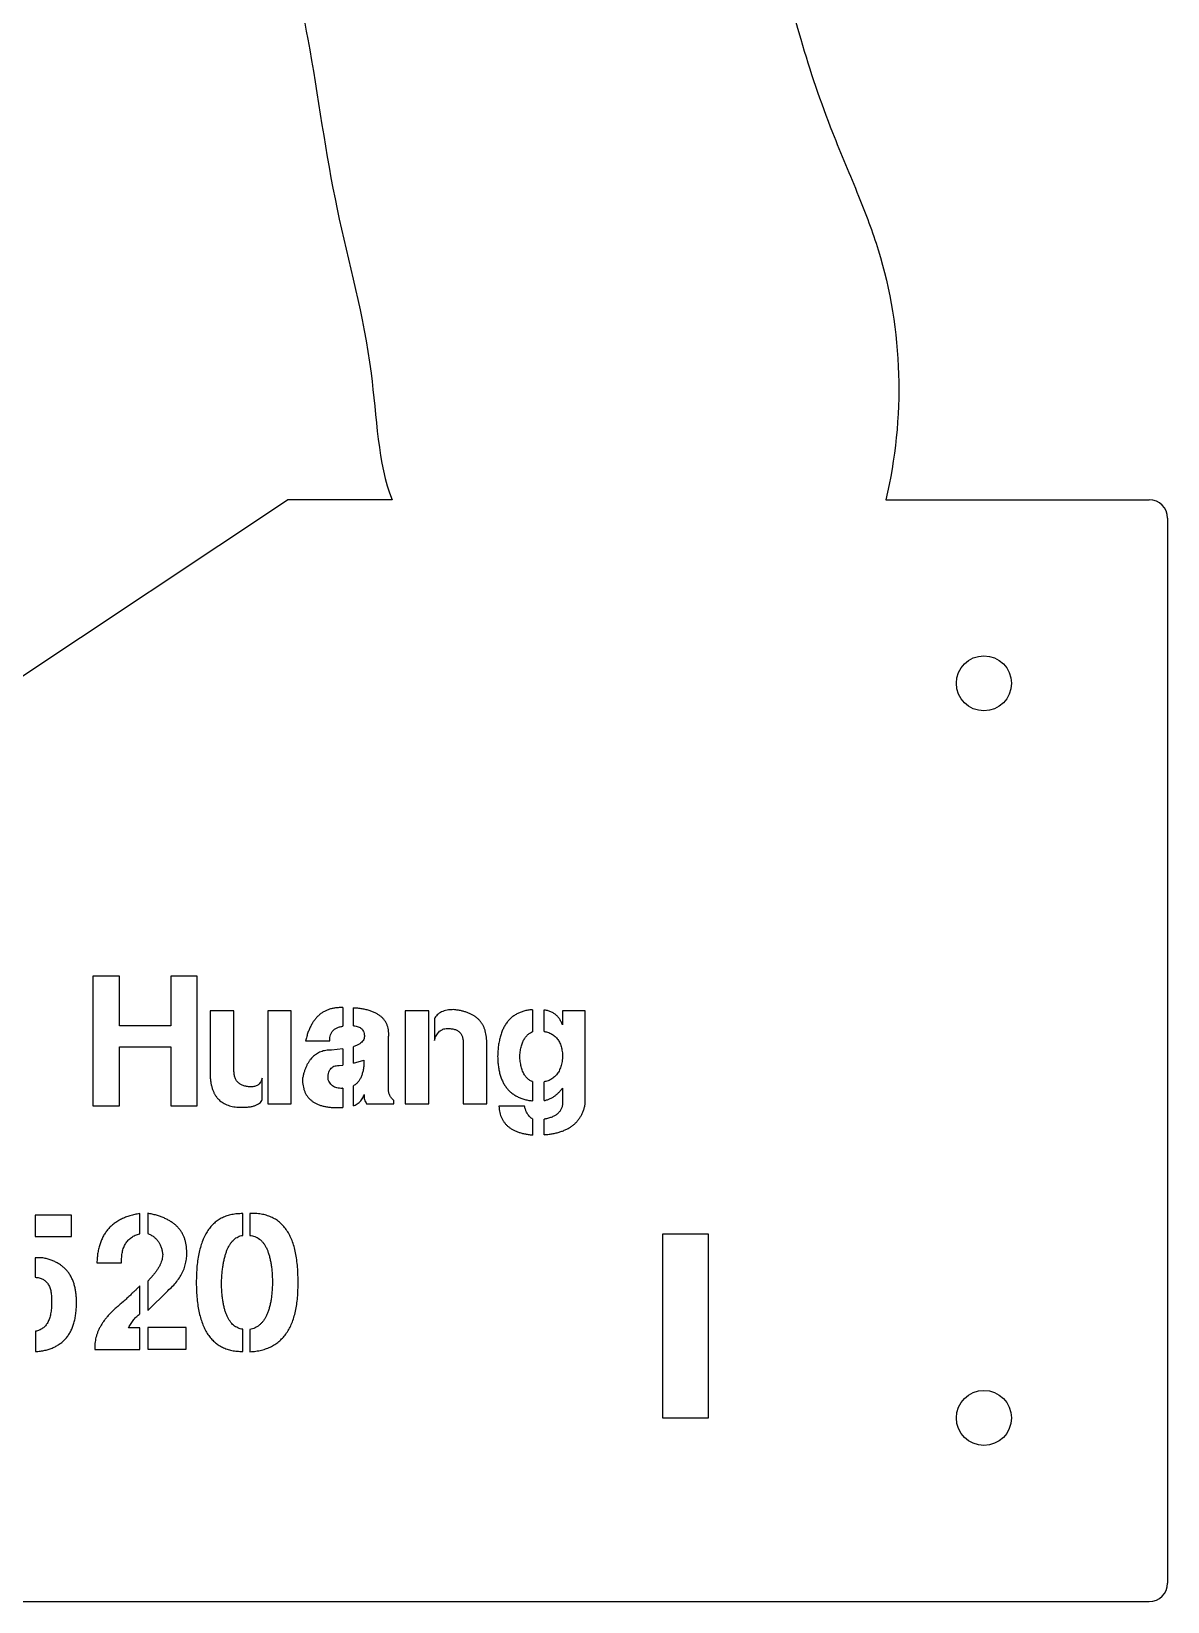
# Model space of a CAD drawing. Header units: millimetres. Extents: x -264 to 10, y -50 to 100.
# Drawn here: x -51.9 to 10, y -50 to 35.5 of the extents above; entities that cross this region are included whole.
import ezdxf

# ---------------------------------------------------------------- set-up
doc = ezdxf.new("R2010")
doc.units = ezdxf.units.MM

msp = doc.modelspace()

# ---------------------------------------------------------------- linework, layer by layer
at = {"color": 7, "linetype": 'Continuous', "lineweight": 25}
for p, q in [((-52.916, 0), (-37.916, 10)), ((-32.215, 10), (-37.916, 10)), ((-5.336, 10), (9, 10)), ((10, 9), (10, -49)), ((-48.514, -15.95), (-48.514, -23.001)), ((-47.06, -15.95), (-48.514, -15.95)), ((-47.06, -18.646), (-47.06, -15.95)), ((-44.272, -15.95), (-44.272, -18.646)), ((-42.837, -15.95), (-44.272, -15.95)), ((-42.837, -23.001), (-42.837, -15.95)), ((-42.122, -17.838), (-42.122, -21.404)), ((-40.829, -17.838), (-42.122, -17.838)), ((-40.829, -21.03), (-40.829, -17.838)), ((-38.981, -17.838), (-38.981, -22.899)), ((-37.709, -17.838), (-38.981, -17.838)), ((-37.709, -22.899), (-37.709, -17.838)), ((-34.896, -17.657), (-34.896, -18.671)), ((-34.328, -18.652), (-34.328, -17.676)), ((-31.502, -17.829), (-31.502, -22.899)), ((-30.22, -17.829), (-31.502, -17.829)), ((-30.22, -22.899), (-30.22, -17.829)), ((-24.574, -17.775), (-24.574, -18.972)), ((-23.945, -18.953), (-23.945, -17.786)), ((-22.947, -17.838), (-22.947, -18.597)), ((-21.706, -17.838), (-22.947, -17.838)), ((-21.706, -22.929), (-21.706, -17.838)), ((-44.272, -18.646), (-47.06, -18.646)), ((-29.918, -18.274), (-29.918, -19.454)), ((-36.927, -19.475), (-35.604, -19.475)), ((-32.412, -22.112), (-32.412, -19.324)), ((-28.351, -19.637), (-28.351, -22.899)), ((-27.068, -22.899), (-27.068, -19.445)), ((-47.06, -19.788), (-44.272, -19.788)), ((-47.06, -23.001), (-47.06, -19.788)), ((-44.272, -19.788), (-44.272, -23.001)), ((-34.896, -19.901), (-35.523, -19.971)), ((-34.896, -19.901), (-34.896, -20.792)), ((-34.328, -20.681), (-34.328, -19.784)), ((-34.328, -20.681), (-33.765, -20.515)), ((-33.765, -20.515), (-33.765, -20.868)), ((-35.108, -20.808), (-34.896, -20.792)), ((-39.285, -22.657), (-39.285, -21.495)), ((-34.896, -22.052), (-34.896, -23.091)), ((-34.328, -23.01), (-34.328, -21.918)), ((-24.574, -21.682), (-24.574, -22.733)), ((-23.945, -22.719), (-23.945, -21.696)), ((-22.947, -22.04), (-22.947, -22.969)), ((-48.514, -23.001), (-47.06, -23.001)), ((-44.272, -23.001), (-42.837, -23.001)), ((-38.981, -22.899), (-37.709, -22.899)), ((-33.603, -22.899), (-32.119, -22.899)), ((-32.119, -22.899), (-32.119, -22.718)), ((-31.502, -22.899), (-30.22, -22.899)), ((-28.351, -22.899), (-27.068, -22.899)), ((-25.008, -23.031), (-26.401, -23.031)), ((-35.189, -23.101), (-34.896, -23.091)), ((-24.574, -23.713), (-24.574, -24.594)), ((-23.945, -24.577), (-23.945, -23.728)), ((-51.655, -28.967), (-51.655, -30.118)), ((-49.67, -28.967), (-51.655, -28.967)), ((-49.67, -30.118), (-49.67, -28.967)), ((-45.954, -29.967), (-45.954, -28.872)), ((-45.525, -28.857), (-45.525, -29.952)), ((-40.353, -30.058), (-40.353, -28.876)), ((-39.97, -28.866), (-39.97, -30.058)), ((-51.655, -30.118), (-49.67, -30.118)), ((-17.5, -30), (-17.5, -40)), ((-15, -30), (-17.5, -30)), ((-15, -40), (-15, -30)), ((-51.645, -31.285), (-51.645, -32.34)), ((-51.226, -31.285), (-51.645, -31.285)), ((-48.287, -31.553), (-46.943, -31.553)), ((-45.212, -32.214), (-45.525, -32.548)), ((-45.954, -34.326), (-45.954, -32.806)), ((-45.525, -32.548), (-45.525, -34.149)), ((-45.525, -34.149), (-44.434, -33.073)), ((-51.63, -35.28), (-51.63, -36.391)), ((-45.954, -35.087), (-46.571, -35.087)), ((-45.954, -36.27), (-45.954, -35.087)), ((-45.52, -35.072), (-45.52, -36.255)), ((-43.434, -35.072), (-45.52, -35.072)), ((-43.434, -36.255), (-43.434, -35.072)), ((-40.349, -36.376), (-40.349, -35.174)), ((-39.955, -35.185), (-39.955, -36.397)), ((-48.398, -36.27), (-45.954, -36.27)), ((-45.52, -36.255), (-43.434, -36.255)), ((-17.5, -40), (-15, -40)), ((-263, -50), (9, -50))]:
    msp.add_line(p, q, dxfattribs=at)
for centre in [(0, 0), (0, -40)]:
    msp.add_circle(centre, 1.5, dxfattribs=at)
for centre, start, end in [((9, 9), 0, 90), ((9, -49), 270, 0)]:
    msp.add_arc(centre, 1, start, end, dxfattribs=at)
for points, knots in [([(-26.587, 80.738), (-24.957, 78.336), (-23.42, 74.448), (-17.304, 69.469), (-12.995, 62.935), (-10.565, 53.528), (-12.128, 44.534), (-10.543, 36.473), (-8.491, 30.475), (-6.88, 26.726), (-4.429, 20.345), (-4.29, 14.428), (-5.336, 10)], [0.0090674, 0.0090674, 0.0090674, 0.0090674, 0.1208831, 0.1613714, 0.3088056, 0.4115777, 0.5258398, 0.6523859, 0.7209332, 0.7687167, 0.8085199, 0.9826897, 0.9826897, 0.9826897, 0.9826897]), ([(-38.752, 49.147), (-38.896, 44.356), (-36.849, 36.738), (-35.455, 25.783), (-33.146, 17.999), (-33.002, 11.951), (-32.215, 10)], [0, 0, 0, 0, 0.3082408, 0.5116442, 0.7091087, 0.8554022, 0.8554022, 0.8554022, 0.8554022]), ([(-34.896, -17.657), (-34.914, -17.657), (-34.999, -17.654), (-35.151, -17.657), (-35.345, -17.68), (-35.53, -17.716), (-35.703, -17.772), (-35.868, -17.842), (-36.022, -17.931), (-36.165, -18.037), (-36.297, -18.159), (-36.419, -18.297), (-36.529, -18.454), (-36.632, -18.625), (-36.72, -18.815), (-36.802, -19.019), (-36.87, -19.241), (-36.907, -19.396), (-36.927, -19.475)], [0.0511338, 0.0511338, 0.0511338, 0.0511338, 0.0675795, 0.1322379, 0.1939848, 0.2527462, 0.3101972, 0.366206, 0.4218058, 0.4774856, 0.53392, 0.5917572, 0.6519837, 0.7146167, 0.7804659, 0.8495103, 0.9226388, 1, 1, 1, 1]), ([(-32.412, -19.324), (-32.407, -19.26), (-32.398, -19.137), (-32.405, -18.956), (-32.432, -18.787), (-32.477, -18.63), (-32.541, -18.484), (-32.625, -18.35), (-32.728, -18.228), (-32.849, -18.118), (-32.988, -18.019), (-33.148, -17.934), (-33.325, -17.859), (-33.521, -17.797), (-33.735, -17.746), (-33.968, -17.708), (-34.168, -17.687), (-34.29, -17.678), (-34.328, -17.676)], [0, 0, 0, 0, 0.0626654, 0.1213775, 0.1768306, 0.2297432, 0.2816113, 0.3323404, 0.3840401, 0.4369821, 0.4927295, 0.5511335, 0.6137818, 0.6805657, 0.752419, 0.8292483, 0.911844, 0.9493171, 0.9493171, 0.9493171, 0.9493171]), ([(-28.857, -17.768), (-28.922, -17.769), (-29.046, -17.771), (-29.224, -17.795), (-29.383, -17.836), (-29.528, -17.888), (-29.652, -17.962), (-29.76, -18.049), (-29.852, -18.153), (-29.896, -18.233), (-29.918, -18.274)], [0, 0, 0, 0, 0.156703, 0.300136, 0.431891, 0.554261, 0.668709, 0.779137, 0.889276, 1, 1, 1, 1]), ([(-27.068, -19.445), (-27.072, -19.384), (-27.079, -19.265), (-27.104, -19.092), (-27.143, -18.929), (-27.196, -18.777), (-27.261, -18.634), (-27.342, -18.503), (-27.432, -18.38), (-27.541, -18.272), (-27.658, -18.17), (-27.792, -18.083), (-27.936, -18.002), (-28.095, -17.934), (-28.266, -17.875), (-28.451, -17.83), (-28.649, -17.792), (-28.786, -17.776), (-28.857, -17.768)], [0, 0, 0, 0, 0.066997, 0.131206, 0.192044, 0.250586, 0.307924, 0.363717, 0.41925, 0.475021, 0.531752, 0.589777, 0.649834, 0.713117, 0.779104, 0.848574, 0.922152, 1, 1, 1, 1]), ([(-24.574, -17.775), (-24.601, -17.777), (-24.704, -17.784), (-24.878, -17.808), (-25.091, -17.86), (-25.289, -17.933), (-25.472, -18.022), (-25.639, -18.135), (-25.793, -18.265), (-25.93, -18.416), (-26.051, -18.586), (-26.158, -18.775), (-26.249, -18.984), (-26.323, -19.213), (-26.384, -19.46), (-26.431, -19.727), (-26.46, -20.014), (-26.468, -20.211), (-26.473, -20.313)], [0.0435322, 0.0435322, 0.0435322, 0.0435322, 0.0654275, 0.1269046, 0.1858801, 0.2421406, 0.2966034, 0.3503994, 0.4044607, 0.4589833, 0.5150483, 0.5730185, 0.6342305, 0.6987558, 0.7673157, 0.8401749, 0.9176171, 1, 1, 1, 1]), ([(-22.947, -18.597), (-22.971, -18.534), (-23.017, -18.413), (-23.114, -18.248), (-23.233, -18.108), (-23.373, -17.99), (-23.536, -17.899), (-23.718, -17.829), (-23.858, -17.799), (-23.936, -17.788), (-23.945, -17.786)], [0, 0, 0, 0, 0.1288787, 0.2495491, 0.3668415, 0.4821598, 0.6005499, 0.7240806, 0.8570107, 0.8751213, 0.8751213, 0.8751213, 0.8751213]), ([(-35.604, -19.475), (-35.605, -19.414), (-35.606, -19.298), (-35.572, -19.135), (-35.507, -18.993), (-35.409, -18.875), (-35.281, -18.784), (-35.125, -18.716), (-34.992, -18.684), (-34.913, -18.673), (-34.896, -18.671)], [0, 0, 0, 0, 0.1334486, 0.2531269, 0.3641761, 0.472124, 0.5832324, 0.7065861, 0.8439686, 0.881335, 0.881335, 0.881335, 0.881335]), ([(-34.328, -18.652), (-34.326, -18.652), (-34.278, -18.654), (-34.187, -18.664), (-34.062, -18.693), (-33.956, -18.743), (-33.87, -18.812), (-33.803, -18.899), (-33.756, -19.004), (-33.742, -19.082), (-33.735, -19.122)], [0.1562604, 0.1562604, 0.1562604, 0.1562604, 0.1615016, 0.304126, 0.4318376, 0.5472362, 0.6556262, 0.762152, 0.8762811, 1, 1, 1, 1]), ([(-29.918, -19.454), (-29.904, -19.407), (-29.877, -19.315), (-29.823, -19.188), (-29.758, -19.079), (-29.683, -18.986), (-29.597, -18.912), (-29.501, -18.856), (-29.395, -18.815), (-29.319, -18.804), (-29.28, -18.799)], [0, 0, 0, 0, 0.152118, 0.291663, 0.419715, 0.540148, 0.654921, 0.76648, 0.8805, 1, 1, 1, 1]), ([(-29.28, -18.799), (-29.205, -18.797), (-29.063, -18.794), (-28.864, -18.824), (-28.697, -18.885), (-28.559, -18.976), (-28.456, -19.101), (-28.386, -19.255), (-28.349, -19.437), (-28.35, -19.567), (-28.351, -19.637)], [0, 0, 0, 0, 0.153958, 0.289226, 0.40796, 0.516552, 0.622944, 0.734245, 0.858222, 1, 1, 1, 1]), ([(-33.735, -19.122), (-33.729, -19.16), (-33.718, -19.235), (-33.739, -19.348), (-33.792, -19.451), (-33.876, -19.544), (-33.986, -19.631), (-34.129, -19.708), (-34.246, -19.756), (-34.316, -19.78), (-34.328, -19.784)], [0, 0, 0, 0, 0.1005439, 0.1956868, 0.2933902, 0.3984737, 0.5197184, 0.6582769, 0.8186276, 0.850916, 0.850916, 0.850916, 0.850916]), ([(-25.27, -20.273), (-25.26, -20.179), (-25.242, -20.001), (-25.186, -19.752), (-25.113, -19.533), (-25.015, -19.347), (-24.898, -19.19), (-24.758, -19.067), (-24.645, -19.001), (-24.581, -18.975), (-24.574, -18.972)], [0, 0, 0, 0, 0.1641446, 0.312315, 0.4451173, 0.5663194, 0.6781881, 0.7849785, 0.8903377, 0.9045827, 0.9045827, 0.9045827, 0.9045827]), ([(-23.945, -18.953), (-23.92, -18.957), (-23.854, -18.971), (-23.75, -18.999), (-23.636, -19.04), (-23.531, -19.093), (-23.435, -19.155), (-23.345, -19.223), (-23.265, -19.304), (-23.196, -19.394), (-23.132, -19.492), (-23.079, -19.6), (-23.033, -19.716), (-22.996, -19.842), (-22.968, -19.978), (-22.947, -20.122), (-22.94, -20.222), (-22.937, -20.273)], [0.0967932, 0.0967932, 0.0967932, 0.0967932, 0.1344083, 0.1967367, 0.2568814, 0.3149978, 0.371439, 0.426994, 0.4826531, 0.5392505, 0.596718, 0.6564948, 0.7178603, 0.7829413, 0.8512469, 0.9240239, 1, 1, 1, 1]), ([(-35.523, -19.971), (-35.575, -19.971), (-35.676, -19.97), (-35.824, -19.987), (-35.965, -20.017), (-36.099, -20.059), (-36.225, -20.114), (-36.343, -20.181), (-36.453, -20.261), (-36.555, -20.353), (-36.651, -20.458), (-36.738, -20.577), (-36.817, -20.708), (-36.889, -20.851), (-36.953, -21.007), (-37.01, -21.175), (-37.059, -21.356), (-37.085, -21.482), (-37.099, -21.546)], [0, 0, 0, 0, 0.063257, 0.123228, 0.181672, 0.238411, 0.293429, 0.348719, 0.403579, 0.459132, 0.516811, 0.576411, 0.638363, 0.703091, 0.771529, 0.843453, 0.919725, 1, 1, 1, 1]), ([(-26.473, -20.313), (-26.47, -20.407), (-26.465, -20.589), (-26.438, -20.853), (-26.394, -21.1), (-26.336, -21.329), (-26.264, -21.543), (-26.174, -21.739), (-26.067, -21.918), (-25.946, -22.08), (-25.809, -22.226), (-25.654, -22.352), (-25.486, -22.461), (-25.302, -22.555), (-25.101, -22.629), (-24.886, -22.688), (-24.707, -22.719), (-24.602, -22.731), (-24.574, -22.733)], [0, 0, 0, 0, 0.0782787, 0.1518766, 0.221159, 0.2868422, 0.3493323, 0.4088944, 0.46654, 0.5227, 0.5777269, 0.6326956, 0.6883106, 0.7452403, 0.8043489, 0.866411, 0.9314521, 0.9549621, 0.9549621, 0.9549621, 0.9549621]), ([(-24.574, -21.682), (-24.581, -21.68), (-24.617, -21.668), (-24.68, -21.641), (-24.758, -21.594), (-24.832, -21.538), (-24.899, -21.472), (-24.961, -21.396), (-25.018, -21.311), (-25.069, -21.214), (-25.113, -21.109), (-25.154, -20.994), (-25.188, -20.869), (-25.216, -20.734), (-25.24, -20.589), (-25.258, -20.434), (-25.266, -20.328), (-25.27, -20.273)], [0.090153, 0.090153, 0.090153, 0.090153, 0.1023266, 0.1520609, 0.2014793, 0.2516007, 0.302976, 0.3557588, 0.4116801, 0.4708382, 0.5330061, 0.5996137, 0.6699203, 0.7450069, 0.8252584, 0.9099065, 1, 1, 1, 1]), ([(-22.937, -20.273), (-22.94, -20.328), (-22.947, -20.434), (-22.966, -20.589), (-22.995, -20.734), (-23.03, -20.87), (-23.076, -20.994), (-23.127, -21.11), (-23.189, -21.215), (-23.258, -21.312), (-23.336, -21.398), (-23.422, -21.473), (-23.517, -21.539), (-23.619, -21.595), (-23.729, -21.642), (-23.839, -21.675), (-23.912, -21.69), (-23.945, -21.696)], [0, 0, 0, 0, 0.0796128, 0.1545529, 0.2259025, 0.293139, 0.3568457, 0.4179005, 0.4764591, 0.5333523, 0.5890468, 0.6437788, 0.6992483, 0.7551297, 0.812379, 0.8719783, 0.9204037, 0.9204037, 0.9204037, 0.9204037]), ([(-39.85, -21.97), (-39.93, -21.968), (-40.078, -21.964), (-40.285, -21.921), (-40.461, -21.85), (-40.604, -21.744), (-40.715, -21.607), (-40.788, -21.439), (-40.828, -21.243), (-40.829, -21.104), (-40.829, -21.03)], [0, 0, 0, 0, 0.150961, 0.283608, 0.4016, 0.512063, 0.619922, 0.73392, 0.858706, 1, 1, 1, 1]), ([(-35.695, -21.596), (-35.697, -21.533), (-35.701, -21.417), (-35.683, -21.253), (-35.642, -21.114), (-35.578, -20.999), (-35.491, -20.91), (-35.383, -20.847), (-35.252, -20.813), (-35.158, -20.81), (-35.108, -20.808)], [0, 0, 0, 0, 0.163958, 0.306635, 0.431515, 0.543119, 0.647925, 0.754328, 0.869825, 1, 1, 1, 1]), ([(-33.765, -20.868), (-33.776, -20.944), (-33.796, -21.09), (-33.851, -21.293), (-33.92, -21.472), (-34.006, -21.626), (-34.106, -21.756), (-34.216, -21.851), (-34.293, -21.9), (-34.328, -21.918)], [0, 0, 0, 0, 0.1610847, 0.3071898, 0.4409844, 0.5622607, 0.67544, 0.7836503, 0.8655041, 0.8655041, 0.8655041, 0.8655041]), ([(-42.122, -21.404), (-42.117, -21.469), (-42.108, -21.595), (-42.082, -21.778), (-42.042, -21.949), (-41.995, -22.109), (-41.935, -22.257), (-41.866, -22.393), (-41.785, -22.516), (-41.693, -22.628), (-41.591, -22.727), (-41.478, -22.815), (-41.353, -22.889), (-41.219, -22.953), (-41.073, -23.003), (-40.918, -23.042), (-40.752, -23.07), (-40.637, -23.077), (-40.578, -23.081)], [0, 0, 0, 0, 0.076378, 0.148574, 0.217027, 0.281848, 0.344358, 0.40353, 0.46101, 0.517153, 0.57263, 0.628135, 0.684861, 0.742475, 0.802649, 0.86484, 0.930672, 1, 1, 1, 1]), ([(-39.285, -21.495), (-39.297, -21.533), (-39.32, -21.604), (-39.368, -21.701), (-39.425, -21.783), (-39.492, -21.85), (-39.568, -21.904), (-39.654, -21.941), (-39.75, -21.964), (-39.816, -21.968), (-39.85, -21.97)], [0, 0, 0, 0, 0.146725, 0.28058, 0.404101, 0.520504, 0.634676, 0.751109, 0.870437, 1, 1, 1, 1]), ([(-37.099, -21.546), (-37.097, -21.609), (-37.095, -21.732), (-37.07, -21.908), (-37.033, -22.073), (-36.981, -22.226), (-36.913, -22.367), (-36.831, -22.495), (-36.732, -22.611), (-36.619, -22.715), (-36.492, -22.807), (-36.35, -22.886), (-36.193, -22.954), (-36.02, -23.007), (-35.833, -23.049), (-35.632, -23.08), (-35.415, -23.098), (-35.266, -23.1), (-35.189, -23.101)], [0, 0, 0, 0, 0.067046, 0.130359, 0.189818, 0.247154, 0.302086, 0.355915, 0.409492, 0.463677, 0.518873, 0.576713, 0.636963, 0.701033, 0.768622, 0.841264, 0.918092, 1, 1, 1, 1]), ([(-34.896, -22.052), (-34.905, -22.052), (-34.966, -22.057), (-35.076, -22.056), (-35.22, -22.033), (-35.348, -21.988), (-35.46, -21.922), (-35.557, -21.834), (-35.638, -21.724), (-35.676, -21.639), (-35.695, -21.596)], [0.1282212, 0.1282212, 0.1282212, 0.1282212, 0.1516645, 0.2893993, 0.4157658, 0.5327647, 0.643896, 0.7571893, 0.8744599, 1, 1, 1, 1]), ([(-32.119, -22.718), (-32.165, -22.674), (-32.253, -22.591), (-32.348, -22.44), (-32.406, -22.279), (-32.41, -22.168), (-32.412, -22.112)], [0, 0, 0, 0, 0.272233, 0.521619, 0.760326, 1, 1, 1, 1]), ([(-23.945, -22.719), (-23.941, -22.718), (-23.879, -22.705), (-23.763, -22.674), (-23.603, -22.609), (-23.453, -22.527), (-23.311, -22.431), (-23.18, -22.317), (-23.057, -22.187), (-22.984, -22.09), (-22.947, -22.04)], [0.1184421, 0.1184421, 0.1184421, 0.1184421, 0.1278828, 0.2529072, 0.3749596, 0.4962213, 0.617558, 0.7416226, 0.8676763, 1, 1, 1, 1]), ([(-40.578, -23.081), (-40.49, -23.084), (-40.326, -23.09), (-40.092, -23.077), (-39.886, -23.052), (-39.71, -23.004), (-39.558, -22.947), (-39.438, -22.867), (-39.341, -22.773), (-39.303, -22.695), (-39.285, -22.657)], [0, 0, 0, 0, 0.181708, 0.34284, 0.486431, 0.61209, 0.722942, 0.82113, 0.912171, 1, 1, 1, 1]), ([(-34.328, -23.01), (-34.295, -22.997), (-34.222, -22.963), (-34.114, -22.901), (-34.009, -22.821), (-33.92, -22.731), (-33.846, -22.629), (-33.784, -22.518), (-33.758, -22.436), (-33.745, -22.395)], [0.1812165, 0.1812165, 0.1812165, 0.1812165, 0.2799815, 0.4073767, 0.5286251, 0.6458919, 0.7615663, 0.8787917, 1, 1, 1, 1]), ([(-33.745, -22.395), (-33.745, -22.442), (-33.746, -22.533), (-33.719, -22.667), (-33.673, -22.79), (-33.626, -22.863), (-33.603, -22.899)], [0, 0, 0, 0, 0.263811, 0.515221, 0.758503, 1, 1, 1, 1]), ([(-26.401, -23.031), (-26.397, -23.09), (-26.388, -23.206), (-26.358, -23.374), (-26.313, -23.532), (-26.253, -23.678), (-26.179, -23.815), (-26.091, -23.941), (-25.986, -24.055), (-25.869, -24.161), (-25.736, -24.253), (-25.59, -24.336), (-25.429, -24.408), (-25.254, -24.469), (-25.063, -24.519), (-24.859, -24.56), (-24.694, -24.582), (-24.597, -24.592), (-24.574, -24.594)], [0, 0, 0, 0, 0.0631183, 0.1232073, 0.180375, 0.2362796, 0.2904019, 0.3446169, 0.3988318, 0.4541848, 0.5110394, 0.5699327, 0.6318711, 0.6973494, 0.7667871, 0.840018, 0.9178487, 0.942864, 0.942864, 0.942864, 0.942864]), ([(-24.574, -23.713), (-24.583, -23.709), (-24.623, -23.692), (-24.691, -23.649), (-24.768, -23.569), (-24.84, -23.468), (-24.904, -23.343), (-24.962, -23.196), (-24.992, -23.088), (-25.008, -23.031)], [0.1640815, 0.1640815, 0.1640815, 0.1640815, 0.1935009, 0.2943776, 0.4022994, 0.5256255, 0.6641703, 0.8219947, 1, 1, 1, 1]), ([(-23.945, -24.577), (-23.915, -24.575), (-23.805, -24.567), (-23.621, -24.546), (-23.394, -24.51), (-23.183, -24.458), (-22.983, -24.398), (-22.799, -24.322), (-22.628, -24.237), (-22.47, -24.14), (-22.325, -24.03), (-22.194, -23.909), (-22.079, -23.774), (-21.975, -23.629), (-21.886, -23.47), (-21.812, -23.301), (-21.749, -23.12), (-21.72, -22.994), (-21.706, -22.929)], [0.051391, 0.051391, 0.051391, 0.051391, 0.079472, 0.1550542, 0.2264396, 0.2949824, 0.359867, 0.4221949, 0.4820262, 0.5399962, 0.5966104, 0.652411, 0.7076561, 0.7635357, 0.8200739, 0.87808, 0.9376085, 1, 1, 1, 1]), ([(-22.947, -22.969), (-22.961, -23.024), (-22.986, -23.132), (-23.064, -23.279), (-23.17, -23.406), (-23.304, -23.513), (-23.466, -23.602), (-23.655, -23.671), (-23.819, -23.71), (-23.918, -23.725), (-23.945, -23.728)], [0, 0, 0, 0, 0.1122302, 0.2194273, 0.326322, 0.4383028, 0.5584471, 0.6907038, 0.837237, 0.8910134, 0.8910134, 0.8910134, 0.8910134]), ([(-45.954, -28.872), (-46.046, -28.888), (-46.226, -28.919), (-46.485, -28.987), (-46.727, -29.071), (-46.951, -29.17), (-47.158, -29.283), (-47.349, -29.412), (-47.521, -29.558), (-47.677, -29.718), (-47.814, -29.895), (-47.935, -30.087), (-48.038, -30.294), (-48.124, -30.516), (-48.191, -30.754), (-48.242, -31.006), (-48.274, -31.274), (-48.283, -31.459), (-48.287, -31.553)], [0, 0, 0, 0, 0.071331, 0.139408, 0.204326, 0.266389, 0.326388, 0.384485, 0.441781, 0.498069, 0.555052, 0.612215, 0.670974, 0.731373, 0.793939, 0.859217, 0.9279, 1, 1, 1, 1]), ([(-43.404, -30.8), (-43.41, -30.736), (-43.42, -30.609), (-43.455, -30.424), (-43.504, -30.249), (-43.57, -30.084), (-43.651, -29.928), (-43.744, -29.78), (-43.857, -29.646), (-43.981, -29.517), (-44.122, -29.401), (-44.279, -29.295), (-44.449, -29.197), (-44.635, -29.109), (-44.835, -29.029), (-45.052, -28.963), (-45.283, -28.902), (-45.443, -28.872), (-45.525, -28.857)], [0, 0, 0, 0, 0.061751, 0.121349, 0.179248, 0.235675, 0.290846, 0.346334, 0.401828, 0.458412, 0.516588, 0.576564, 0.638652, 0.704055, 0.772688, 0.844543, 0.920324, 1, 1, 1, 1]), ([(-40.353, -28.876), (-40.455, -28.877), (-40.654, -28.88), (-40.942, -28.921), (-41.211, -28.99), (-41.459, -29.092), (-41.688, -29.223), (-41.898, -29.384), (-42.087, -29.577), (-42.255, -29.799), (-42.403, -30.051), (-42.532, -30.332), (-42.639, -30.643), (-42.726, -30.984), (-42.796, -31.354), (-42.845, -31.754), (-42.873, -32.184), (-42.877, -32.48), (-42.879, -32.633)], [0, 0, 0, 0, 0.059326, 0.115678, 0.169185, 0.220674, 0.271576, 0.322559, 0.37435, 0.428062, 0.484487, 0.544308, 0.608007, 0.676174, 0.74925, 0.827154, 0.91075, 1, 1, 1, 1]), ([(-37.338, -32.574), (-37.339, -32.42), (-37.341, -32.123), (-37.37, -31.692), (-37.417, -31.291), (-37.488, -30.921), (-37.576, -30.581), (-37.689, -30.271), (-37.821, -29.992), (-37.976, -29.743), (-38.151, -29.523), (-38.35, -29.336), (-38.568, -29.178), (-38.809, -29.054), (-39.07, -28.959), (-39.352, -28.895), (-39.655, -28.862), (-39.863, -28.864), (-39.97, -28.866)], [0, 0, 0, 0, 0.088324, 0.170795, 0.248218, 0.320029, 0.387351, 0.44994, 0.509062, 0.564834, 0.618256, 0.669976, 0.721139, 0.772567, 0.825357, 0.880375, 0.938351, 1, 1, 1, 1]), ([(-46.943, -31.553), (-46.945, -31.5), (-46.948, -31.397), (-46.942, -31.247), (-46.927, -31.105), (-46.905, -30.969), (-46.874, -30.842), (-46.833, -30.723), (-46.784, -30.611), (-46.727, -30.507), (-46.661, -30.412), (-46.585, -30.325), (-46.502, -30.243), (-46.407, -30.174), (-46.308, -30.108), (-46.197, -30.053), (-46.079, -30.005), (-45.996, -29.98), (-45.954, -29.967)], [0, 0, 0, 0, 0.077468, 0.150596, 0.220396, 0.287066, 0.351042, 0.412046, 0.471918, 0.529477, 0.585627, 0.641581, 0.698425, 0.755274, 0.813446, 0.873248, 0.935529, 1, 1, 1, 1]), ([(-45.525, -29.952), (-45.465, -29.978), (-45.35, -30.028), (-45.195, -30.13), (-45.059, -30.248), (-44.944, -30.384), (-44.853, -30.54), (-44.78, -30.712), (-44.731, -30.902), (-44.715, -31.035), (-44.706, -31.104)], [0, 0, 0, 0, 0.1292282, 0.2520504, 0.3703433, 0.4880901, 0.6077477, 0.7313888, 0.860617, 1, 1, 1, 1]), ([(-41.505, -32.633), (-41.501, -32.536), (-41.492, -32.347), (-41.47, -32.073), (-41.439, -31.816), (-41.402, -31.576), (-41.358, -31.354), (-41.303, -31.149), (-41.245, -30.961), (-41.175, -30.791), (-41.099, -30.638), (-41.017, -30.502), (-40.926, -30.383), (-40.826, -30.283), (-40.719, -30.2), (-40.605, -30.133), (-40.482, -30.084), (-40.396, -30.067), (-40.353, -30.058)], [0, 0, 0, 0, 0.096391, 0.187034, 0.272574, 0.352519, 0.427067, 0.496994, 0.561785, 0.622013, 0.67831, 0.73038, 0.779652, 0.825729, 0.870066, 0.913418, 0.956412, 1, 1, 1, 1]), ([(-39.97, -30.058), (-39.922, -30.064), (-39.826, -30.076), (-39.689, -30.118), (-39.562, -30.178), (-39.442, -30.255), (-39.333, -30.351), (-39.233, -30.464), (-39.141, -30.595), (-39.061, -30.745), (-38.988, -30.911), (-38.923, -31.096), (-38.871, -31.299), (-38.824, -31.519), (-38.787, -31.757), (-38.758, -32.013), (-38.741, -32.288), (-38.736, -32.476), (-38.733, -32.574)], [0, 0, 0, 0, 0.0479154, 0.0937853, 0.1396449, 0.1855485, 0.2322525, 0.2813471, 0.3332174, 0.3882683, 0.4475002, 0.5111087, 0.5793148, 0.6526543, 0.7312271, 0.8152181, 0.9047453, 1, 1, 1, 1]), ([(-49.402, -33.835), (-49.4, -33.746), (-49.397, -33.573), (-49.412, -33.322), (-49.442, -33.084), (-49.486, -32.86), (-49.546, -32.65), (-49.621, -32.454), (-49.712, -32.273), (-49.819, -32.105), (-49.942, -31.952), (-50.079, -31.813), (-50.233, -31.689), (-50.402, -31.579), (-50.585, -31.483), (-50.785, -31.401), (-50.999, -31.333), (-51.149, -31.301), (-51.226, -31.285)], [0, 0, 0, 0, 0.076602, 0.1490274, 0.217564, 0.2829717, 0.3456303, 0.40557, 0.4638841, 0.520588, 0.5769086, 0.6325958, 0.689187, 0.7467194, 0.8060066, 0.867943, 0.9324569, 1, 1, 1, 1]), ([(-44.706, -31.104), (-44.709, -31.148), (-44.714, -31.236), (-44.741, -31.369), (-44.781, -31.505), (-44.838, -31.642), (-44.907, -31.783), (-44.996, -31.925), (-45.096, -32.071), (-45.172, -32.166), (-45.212, -32.214)], [0, 0, 0, 0, 0.105109, 0.213042, 0.327351, 0.44565, 0.572211, 0.706252, 0.848221, 1, 1, 1, 1]), ([(-44.434, -33.073), (-44.343, -32.993), (-44.167, -32.838), (-43.94, -32.58), (-43.751, -32.31), (-43.599, -32.031), (-43.491, -31.738), (-43.42, -31.435), (-43.387, -31.12), (-43.398, -30.908), (-43.404, -30.8)], [0, 0, 0, 0, 0.139247, 0.270494, 0.396101, 0.517596, 0.636648, 0.755407, 0.875682, 1, 1, 1, 1]), ([(-51.645, -32.34), (-51.607, -32.343), (-51.533, -32.35), (-51.427, -32.371), (-51.327, -32.401), (-51.236, -32.443), (-51.153, -32.494), (-51.077, -32.554), (-51.01, -32.625), (-50.95, -32.706), (-50.898, -32.797), (-50.856, -32.899), (-50.818, -33.009), (-50.79, -33.129), (-50.771, -33.259), (-50.757, -33.399), (-50.751, -33.549), (-50.754, -33.652), (-50.756, -33.705)], [0, 0, 0, 0, 0.061894, 0.120506, 0.175587, 0.229948, 0.282318, 0.334178, 0.386879, 0.441307, 0.497162, 0.556292, 0.619554, 0.686151, 0.756595, 0.833076, 0.914133, 1, 1, 1, 1]), ([(-45.954, -32.806), (-45.96, -32.814), (-45.98, -32.841), (-46.029, -32.89), (-46.107, -32.966), (-46.213, -33.069), (-46.349, -33.199), (-46.514, -33.355), (-46.709, -33.536), (-46.849, -33.665), (-46.924, -33.735)], [0, 0, 0, 0, 0.022274, 0.074273, 0.15539, 0.265652, 0.405863, 0.574456, 0.772246, 1, 1, 1, 1]), ([(-42.879, -32.633), (-42.877, -32.786), (-42.874, -33.081), (-42.842, -33.508), (-42.791, -33.906), (-42.724, -34.275), (-42.634, -34.614), (-42.525, -34.923), (-42.397, -35.204), (-42.249, -35.455), (-42.08, -35.676), (-41.891, -35.867), (-41.682, -36.028), (-41.453, -36.158), (-41.205, -36.26), (-40.936, -36.329), (-40.649, -36.373), (-40.451, -36.375), (-40.349, -36.376)], [0, 0, 0, 0, 0.088937, 0.172537, 0.250423, 0.32338, 0.391264, 0.454977, 0.51498, 0.571325, 0.624968, 0.677121, 0.727849, 0.778905, 0.83055, 0.884219, 0.940495, 1, 1, 1, 1]), ([(-40.349, -35.174), (-40.395, -35.166), (-40.486, -35.149), (-40.615, -35.098), (-40.737, -35.035), (-40.849, -34.953), (-40.951, -34.852), (-41.045, -34.735), (-41.131, -34.601), (-41.207, -34.45), (-41.276, -34.283), (-41.333, -34.097), (-41.384, -33.895), (-41.425, -33.676), (-41.461, -33.44), (-41.483, -33.186), (-41.5, -32.915), (-41.504, -32.729), (-41.505, -32.633)], [0, 0, 0, 0, 0.046561, 0.091477, 0.13683, 0.182134, 0.228998, 0.278583, 0.330851, 0.386365, 0.446244, 0.510057, 0.578906, 0.652425, 0.731386, 0.815338, 0.905015, 1, 1, 1, 1]), ([(-39.955, -36.397), (-39.847, -36.388), (-39.636, -36.372), (-39.332, -36.313), (-39.049, -36.227), (-38.787, -36.112), (-38.546, -35.97), (-38.327, -35.799), (-38.131, -35.599), (-37.955, -35.372), (-37.803, -35.117), (-37.67, -34.836), (-37.562, -34.525), (-37.472, -34.188), (-37.406, -33.823), (-37.363, -33.431), (-37.336, -33.012), (-37.337, -32.723), (-37.338, -32.574)], [0, 0, 0, 0, 0.061997, 0.121049, 0.177254, 0.231234, 0.284392, 0.336908, 0.389834, 0.444405, 0.500796, 0.559836, 0.622271, 0.688794, 0.759393, 0.834445, 0.914581, 1, 1, 1, 1]), ([(-38.733, -32.574), (-38.735, -32.67), (-38.738, -32.857), (-38.754, -33.129), (-38.782, -33.385), (-38.815, -33.624), (-38.86, -33.846), (-38.913, -34.051), (-38.976, -34.24), (-39.047, -34.413), (-39.128, -34.568), (-39.219, -34.707), (-39.316, -34.831), (-39.428, -34.935), (-39.546, -35.024), (-39.673, -35.097), (-39.81, -35.151), (-39.906, -35.173), (-39.955, -35.185)], [0, 0, 0, 0, 0.092672, 0.180193, 0.26225, 0.33984, 0.412326, 0.480319, 0.544072, 0.603888, 0.659711, 0.712433, 0.762959, 0.811176, 0.858504, 0.904943, 0.951918, 1, 1, 1, 1]), ([(-50.756, -33.705), (-50.756, -33.762), (-50.755, -33.873), (-50.768, -34.034), (-50.78, -34.187), (-50.805, -34.329), (-50.834, -34.462), (-50.872, -34.584), (-50.915, -34.699), (-50.966, -34.802), (-51.025, -34.896), (-51.091, -34.98), (-51.162, -35.056), (-51.243, -35.12), (-51.329, -35.177), (-51.423, -35.22), (-51.523, -35.258), (-51.594, -35.273), (-51.63, -35.28)], [0, 0, 0, 0, 0.086415, 0.168451, 0.246138, 0.319162, 0.387567, 0.452547, 0.514207, 0.572514, 0.628034, 0.682017, 0.734555, 0.786288, 0.837799, 0.89069, 0.943923, 1, 1, 1, 1]), ([(-51.63, -36.391), (-51.541, -36.383), (-51.369, -36.367), (-51.12, -36.32), (-50.887, -36.256), (-50.671, -36.175), (-50.471, -36.077), (-50.29, -35.959), (-50.123, -35.826), (-49.976, -35.672), (-49.844, -35.503), (-49.729, -35.316), (-49.632, -35.112), (-49.551, -34.89), (-49.489, -34.651), (-49.441, -34.395), (-49.411, -34.12), (-49.405, -33.932), (-49.402, -33.835)], [0, 0, 0, 0, 0.0698659, 0.1361418, 0.1992718, 0.2592629, 0.3175347, 0.3740351, 0.4295675, 0.4847996, 0.5410102, 0.5980896, 0.6572482, 0.7187104, 0.7832532, 0.8515301, 0.9237794, 1, 1, 1, 1]), ([(-46.924, -33.735), (-46.987, -33.785), (-47.111, -33.884), (-47.287, -34.038), (-47.451, -34.193), (-47.602, -34.348), (-47.741, -34.504), (-47.865, -34.661), (-47.976, -34.819), (-48.075, -34.977), (-48.161, -35.136), (-48.234, -35.296), (-48.295, -35.457), (-48.341, -35.618), (-48.376, -35.78), (-48.397, -35.943), (-48.405, -36.106), (-48.4, -36.215), (-48.398, -36.27)], [0, 0, 0, 0, 0.079394, 0.156104, 0.229551, 0.300552, 0.368555, 0.434105, 0.497017, 0.558172, 0.617115, 0.674752, 0.730698, 0.785256, 0.839336, 0.893157, 0.946597, 1, 1, 1, 1]), ([(-46.571, -35.087), (-46.525, -35.008), (-46.438, -34.855), (-46.285, -34.651), (-46.13, -34.469), (-46.011, -34.373), (-45.954, -34.326)], [0, 0, 0, 0, 0.277545, 0.535701, 0.775273, 1, 1, 1, 1])]:
    msp.add_open_spline(points, degree=3, knots=knots, dxfattribs=at)

doc.saveas('drawing.dxf')
